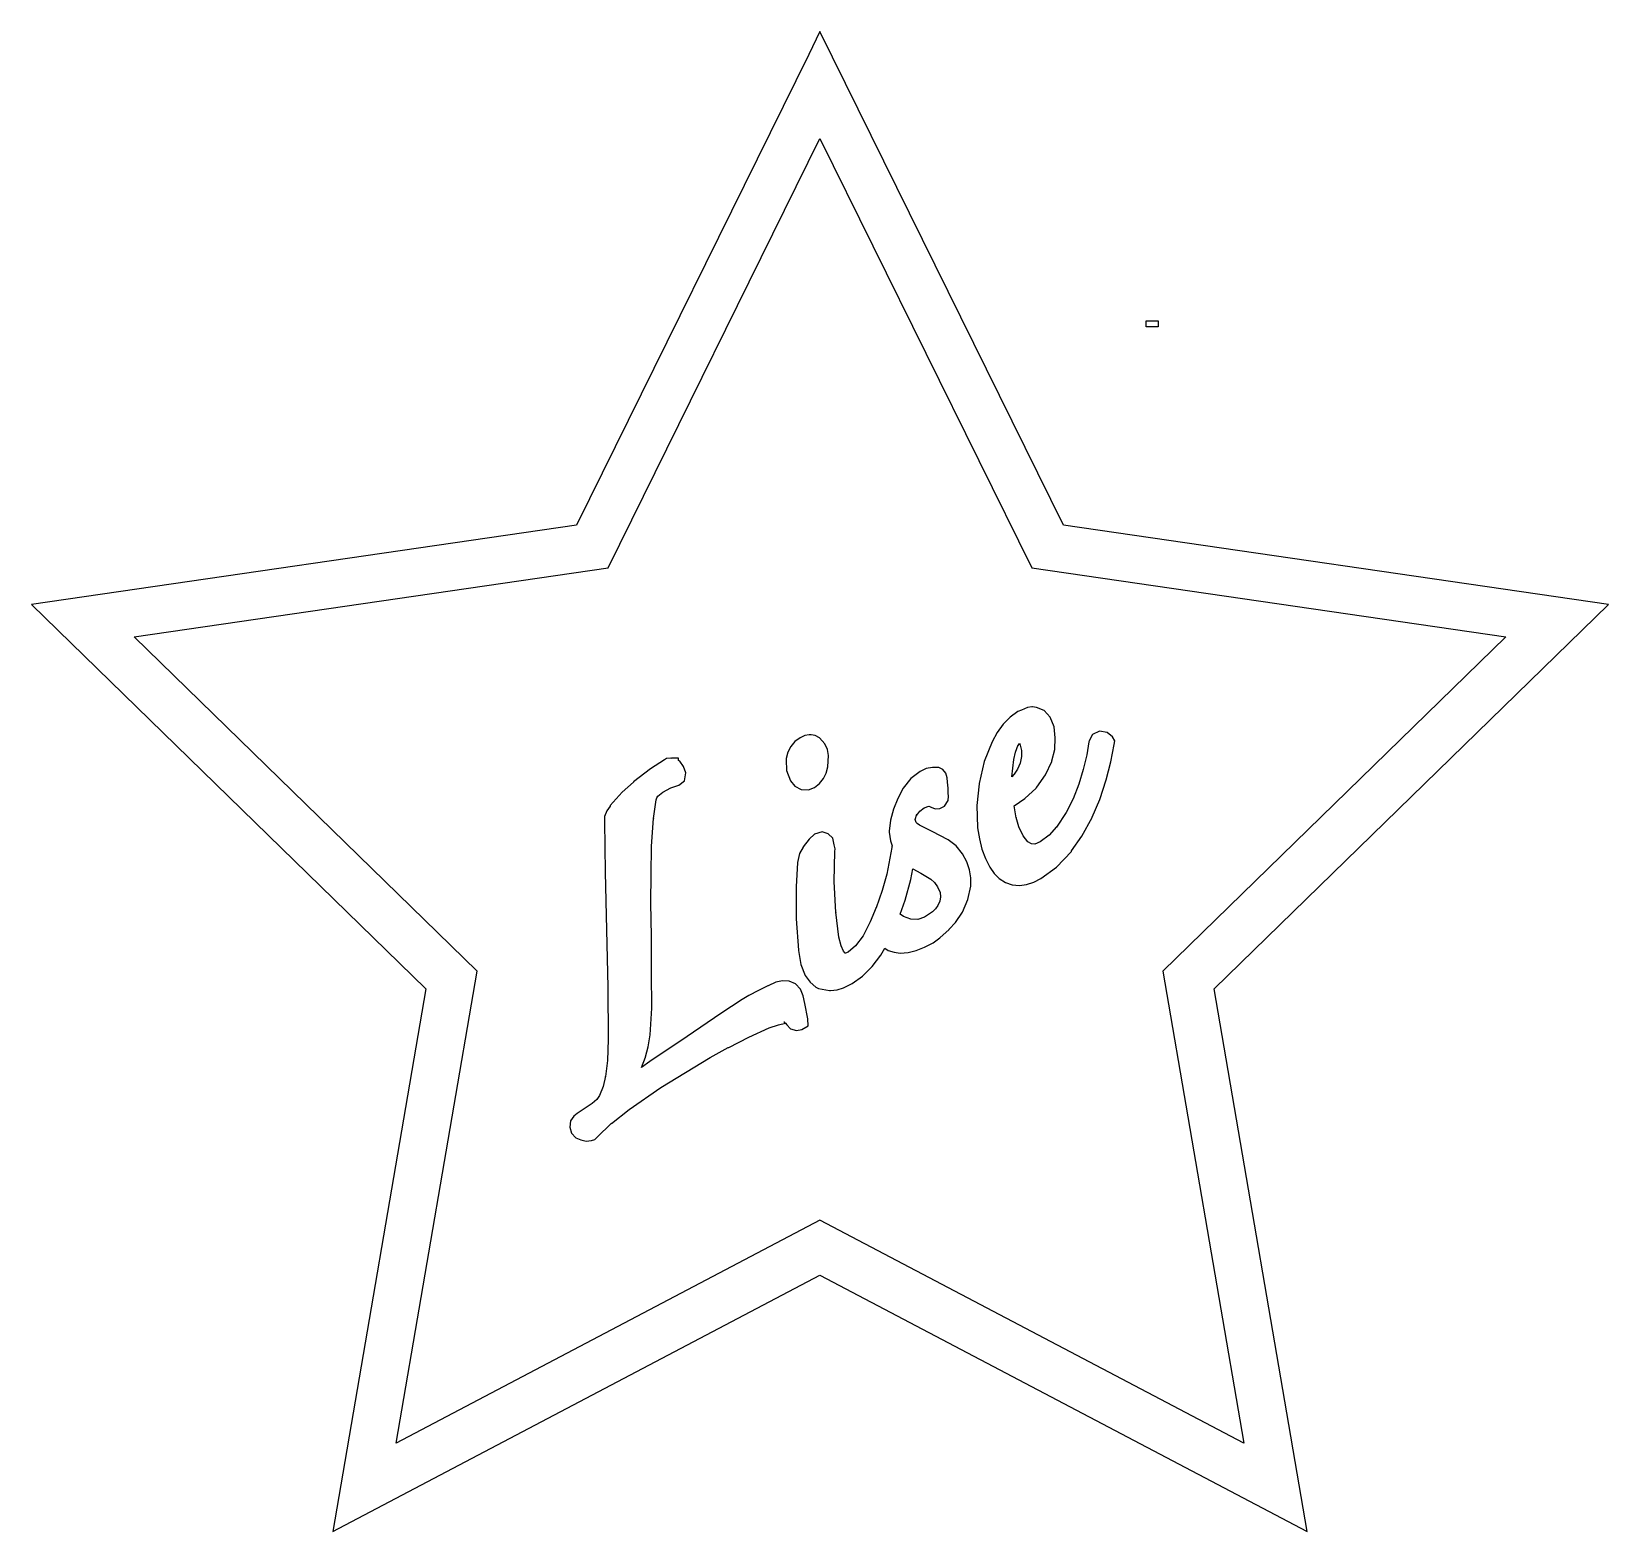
# Model space of a CAD drawing. Extents: x 54 to 266, y -158 to 45.
import ezdxf

# ---------------------------------------------------------------- set-up
doc = ezdxf.new("R2010")
doc.units = 0
doc.layers.add('Layer_1', color=7, linetype='CONTINUOUS')

msp = doc.modelspace()

# ---------------------------------------------------------------- linework, layer by layer
at = {"layer": 'Layer_1', "color": 7}
for points in [[(160, 44.692581), (159.492184, 43.662894), (158.475, 41.603519), (127.129688, -21.908981), (53.63125, -32.588669), (106.815624, -84.430854), (94.259376, -157.632422), (160, -123.071478), (225.740624, -157.632422), (213.184376, -84.430854), (266.368752, -32.590231), (192.870312, -21.908981), (160, 44.692581)], [(160, 30.264456), (188.589064, -27.662106), (252.515624, -36.949606), (206.257816, -82.04023), (217.178128, -145.708982), (160, -115.648046), (102.821872, -145.708982), (113.742184, -82.04023), (67.484375, -36.949606), (131.410936, -27.662106), (160, 30.264456)], [(204, 5.650386), (205.600045, 5.650386), (205.600045, 4.850385), (204, 4.850385), (204, 5.650386)], [(188.575, -46.41367), (187.98284, -46.49023), (187.18596, -46.857398), (186.704712, -47.02771), (185.637528, -47.791766), (184.717208, -48.72771), (183.91252, -49.838646), (183.2094, -51.121454), (182.167208, -53.769894), (181.48284, -56.724582), (181.48284, -56.787062), (181.170336, -59.690182), (181.268776, -62.67143), (181.268776, -62.73079), (181.503152, -64.221414), (181.851584, -65.583918), (182.318776, -66.85579), (182.91096, -68.03079), (183.490648, -68.869854), (184.187528, -69.568294), (185.004712, -70.093294), (185.925024, -70.408918), (186.896896, -70.487078), (187.868776, -70.351134), (188.83284, -70.027702), (189.801584, -69.540198), (191.896896, -68.03551), (193.928152, -65.921446), (193.928152, -65.838638), (195.31096, -63.86207), (196.721896, -61.321446), (196.721896, -61.271446), (197.737528, -58.915198), (198.628152, -56.25739), (198.628152, -56.22459), (199.246896, -53.82303), (199.692208, -51.49959), (199.770368, -50.987094), (199.43912, -50.42303), (198.723496, -49.838654), (197.71568, -49.694902), (196.776616, -50.108966), (196.346928, -50.877718), (196.301648, -51.037094), (196.286048, -51.115254), (195.990736, -52.884006), (195.525112, -54.865254), (194.920424, -56.846502), (194.151672, -58.827758), (193.189176, -60.662126), (191.90324, -62.62463), (191.90324, -62.57311), (190.934488, -63.705918), (189.70636, -64.629358), (188.962608, -64.92623), (188.518864, -64.89967), (188.048552, -64.610606), (187.420424, -63.791854), (186.834488, -62.580918), (186.451672, -61.335606), (186.451672, -61.384006), (186.176672, -59.765254), (187.626672, -58.771502), (189.142296, -57.34963), (189.184456, -57.30747), (189.240696, -57.24187), (190.4032, -55.573126), (191.282888, -53.78719), (191.282888, -53.674686), (191.664136, -52.169998), (191.745384, -50.58719), (191.58132, -49.11687), (191.057888, -47.769998), (190.257888, -46.905934), (189.20632, -46.469998), (188.65632, -46.418398), (188.575, -46.41367)], [(158.532816, -50.187102), (157.946872, -50.276158), (157.312496, -50.562094), (156.62344, -51.079286), (156.07344, -51.738662), (155.682816, -52.505846), (155.44844, -53.377726), (155.44844, -53.504286), (155.44844, -53.530846), (155.48748, -54.96991), (156.006224, -56.383974), (156.585912, -57.102726), (157.446848, -57.56991), (158.426536, -57.59023), (159.26716, -57.258982), (159.951536, -56.73711), (160.474976, -56.08711), (160.843728, -55.33711), (161.06404, -54.507422), (161.16716, -52.979294), (161.004664, -52.173046), (160.670288, -51.410542), (159.929664, -50.59023), (159.328104, -50.282422), (158.812472, -50.19023), (158.532816, -50.187102)], [(186.892184, -51.301158), (187.007816, -51.552726), (187.170312, -52.29647), (187.170312, -53.098038), (186.996872, -53.974598), (186.659376, -54.798038), (186.206248, -55.499598), (185.896872, -55.823038), (186.137504, -53.487102), (186.357816, -52.508974), (186.720312, -51.523038), (186.720312, -51.591758), (186.892184, -51.301158)], [(140.909376, -53.313662), (140.907776, -53.315262), (139.9734, -53.333982), (139.9562, -53.333982), (139.9734, -53.351182), (139.890584, -53.332462), (139.2984, -53.388702), (139.042144, -53.535574), (137.154648, -54.755886), (134.82496, -56.532454), (134.82496, -56.573094), (133.304648, -57.926214), (131.6734, -59.699654), (131.6734, -59.78403), (131.245272, -60.440278), (130.9484, -61.199654), (130.93904, -61.868406), (130.92808, -61.868406), (131.009328, -68.698094), (131.185888, -76.463718), (131.185888, -76.468518), (131.364016, -84.220078), (131.364016, -84.223278), (131.424976, -91.281086), (131.318728, -94.109214), (131.079664, -96.27171), (131.079664, -96.22331), (130.751536, -97.613934), (130.256224, -98.806118), (129.874976, -99.345182), (129.285912, -99.896742), (127.262472, -101.252998), (126.78904, -101.602998), (126.343728, -102.25143), (126.232792, -103.106118), (126.4906, -103.909246), (127.076536, -104.513934), (127.724976, -104.802998), (128.4406, -104.979558), (129.176536, -104.917078), (129.63748, -104.78271), (129.895288, -104.503022), (131.849976, -102.53583), (131.849976, -102.59519), (134.249976, -100.723318), (138.54216, -97.762374), (145.173416, -93.713942), (147.626536, -92.373318), (147.664056, -92.356118), (147.698456, -92.335798), (150.38752, -90.946734), (150.39552, -90.943534), (150.39552, -90.941934), (153.140832, -89.69819), (154.39396, -89.277878), (155.331456, -89.077878), (155.52208, -89.290374), (156.015832, -89.84975), (156.812704, -90.07631), (157.537712, -89.930998), (158.411144, -89.421622), (158.358024, -88.495062), (157.958024, -86.42475), (157.729896, -85.365374), (157.37208, -84.462246), (156.714272, -83.757566), (155.829896, -83.382566), (154.937712, -83.348166), (154.053336, -83.527854), (152.986144, -84.030974), (152.959584, -84.043454), (151.723648, -84.670014), (150.417392, -85.338766), (149.481456, -85.884078), (146.601768, -87.75283), (142.092392, -90.845014), (137.036144, -94.257518), (135.92052, -95.049702), (136.44708, -93.668454), (136.44708, -93.618454), (136.79708, -92.270014), (137.075208, -90.638766), (137.32052, -87.051262), (137.32052, -87.018462), (137.32052, -87.009102), (137.269, -82.318478), (137.269, -82.309118), (137.277, -77.407558), (137.277, -77.399558), (137.277, -77.387078), (137.195752, -72.816758), (137.195752, -72.815158), (137.206712, -69.026094), (137.206712, -69.016734), (137.206712, -69.015134), (137.281672, -65.229198), (137.281672, -65.224398), (137.531672, -61.432214), (137.531672, -61.466614), (137.91292, -58.960366), (138.001984, -58.655678), (138.116048, -58.460366), (138.798864, -57.890054), (139.86292, -57.346302), (140.951984, -56.986934), (141.716048, -56.377558), (141.878552, -55.305678), (141.606672, -54.460366), (141.098864, -53.74943), (140.9098, -53.655678), (140.909376, -53.313662)], [(175.178128, -54.598038), (175.178128, -54.599638), (174.32468, -54.724638), (174.30596, -54.727838), (173.498152, -55.109086), (172.259088, -56.066894), (171.218464, -57.354398), (170.4794, -58.74971), (169.934088, -60.20127), (169.53096, -61.670022), (169.349712, -63.180958), (169.349712, -63.246558), (169.349712, -63.313758), (169.493464, -64.479382), (169.723152, -65.16063), (169.690352, -65.271566), (169.673152, -65.36219), (168.999712, -68.991878), (168.4044, -71.151254), (167.574712, -73.496566), (167.574712, -73.485606), (166.7794, -75.415294), (165.824712, -77.285606), (164.809088, -78.643422), (163.793464, -79.469982), (163.457528, -79.613734), (163.374712, -79.621734), (163.163776, -79.351422), (162.860648, -78.649862), (162.535648, -77.47955), (162.151272, -74.115486), (162.151272, -74.131086), (161.916896, -69.956086), (161.916896, -69.948086), (162.007528, -65.902774), (161.999528, -65.902774), (162.030808, -65.559022), (161.932376, -65.023086), (161.708936, -64.098086), (161.102688, -63.519958), (160.287064, -63.262142), (159.265184, -63.571518), (158.54956, -64.234022), (157.75112, -65.29027), (157.75112, -65.34651), (157.24956, -66.201198), (156.985496, -67.390262), (156.985496, -67.458982), (156.794872, -70.621478), (156.794872, -70.657398), (156.794872, -70.665398), (156.780792, -74.93415), (156.780792, -74.94511), (156.780792, -74.98575), (157.090168, -79.204502), (157.090168, -79.248262), (157.404232, -81.146694), (157.979232, -82.62951), (158.655792, -83.559198), (159.45892, -84.212318), (159.637048, -84.313886), (159.80736, -84.370126), (161.263608, -84.681062), (161.371416, -84.681062), (161.435496, -84.681062), (162.308936, -84.587318), (163.163624, -84.316998), (164.357376, -83.731062), (165.72612, -82.745126), (167.041744, -81.431062), (168.22456, -79.888878), (168.762056, -78.965438), (169.213624, -79.249814), (170.008936, -79.51231), (170.835496, -79.61231), (171.905808, -79.527942), (172.993312, -79.25763), (174.098, -78.818566), (175.246432, -78.213878), (176.160496, -77.571686), (177.437064, -76.448254), (177.437064, -76.404494), (178.296432, -75.510742), (179.22456, -74.076366), (179.954248, -72.406054), (180.346432, -70.593558), (180.346432, -70.495118), (180.346432, -70.487118), (180.346432, -69.476174), (180.154248, -68.390238), (179.787064, -67.321486), (179.241744, -66.238678), (178.390184, -65.151174), (177.27456, -64.323054), (175.146432, -63.201174), (175.146432, -63.199574), (173.419872, -62.354262), (173.107376, -62.140198), (172.987064, -61.993326), (172.857376, -61.580822), (173.07612, -60.879262), (173.07612, -61.029262), (173.485496, -60.476134), (174.055808, -60.026134), (174.679248, -59.794886), (174.688608, -59.794886), (174.81048, -59.855846), (174.85112, -59.888646), (174.977688, -59.938646), (175.533936, -60.158958), (176.182376, -60.101118), (176.794872, -59.780806), (177.277688, -59.04331), (177.326088, -58.451118), (177.326088, -58.29643), (177.310488, -58.207374), (177.287048, -57.377686), (177.210488, -56.555838), (177.160488, -55.991774), (176.969872, -55.363654), (176.590184, -54.846462), (176.035488, -54.59799), (175.178128, -54.598038)], [(172.506248, -68.235534), (173.585936, -68.829286), (174.939064, -69.641782), (175.440624, -70.087102), (175.854688, -70.658974), (176.20156, -71.44647), (176.26564, -72.01991), (176.154704, -72.62147), (175.918768, -73.187102), (175.5922, -73.640222), (175.159392, -74.07147), (174.1172, -74.755846), (173.210952, -75.088662), (172.275016, -75.046502), (171.278144, -74.679318), (170.832832, -74.35119), (171.493768, -72.47619), (172.232832, -69.69807), (172.506248, -68.235534)], [(155.129696, -88.86991), (155.173456, -88.90271), (155.279704, -89.021454), (155.262504, -89.019854), (155.129696, -88.86991)]]:
    msp.add_lwpolyline(points, close=True, dxfattribs=at)

doc.saveas('drawing.dxf')
